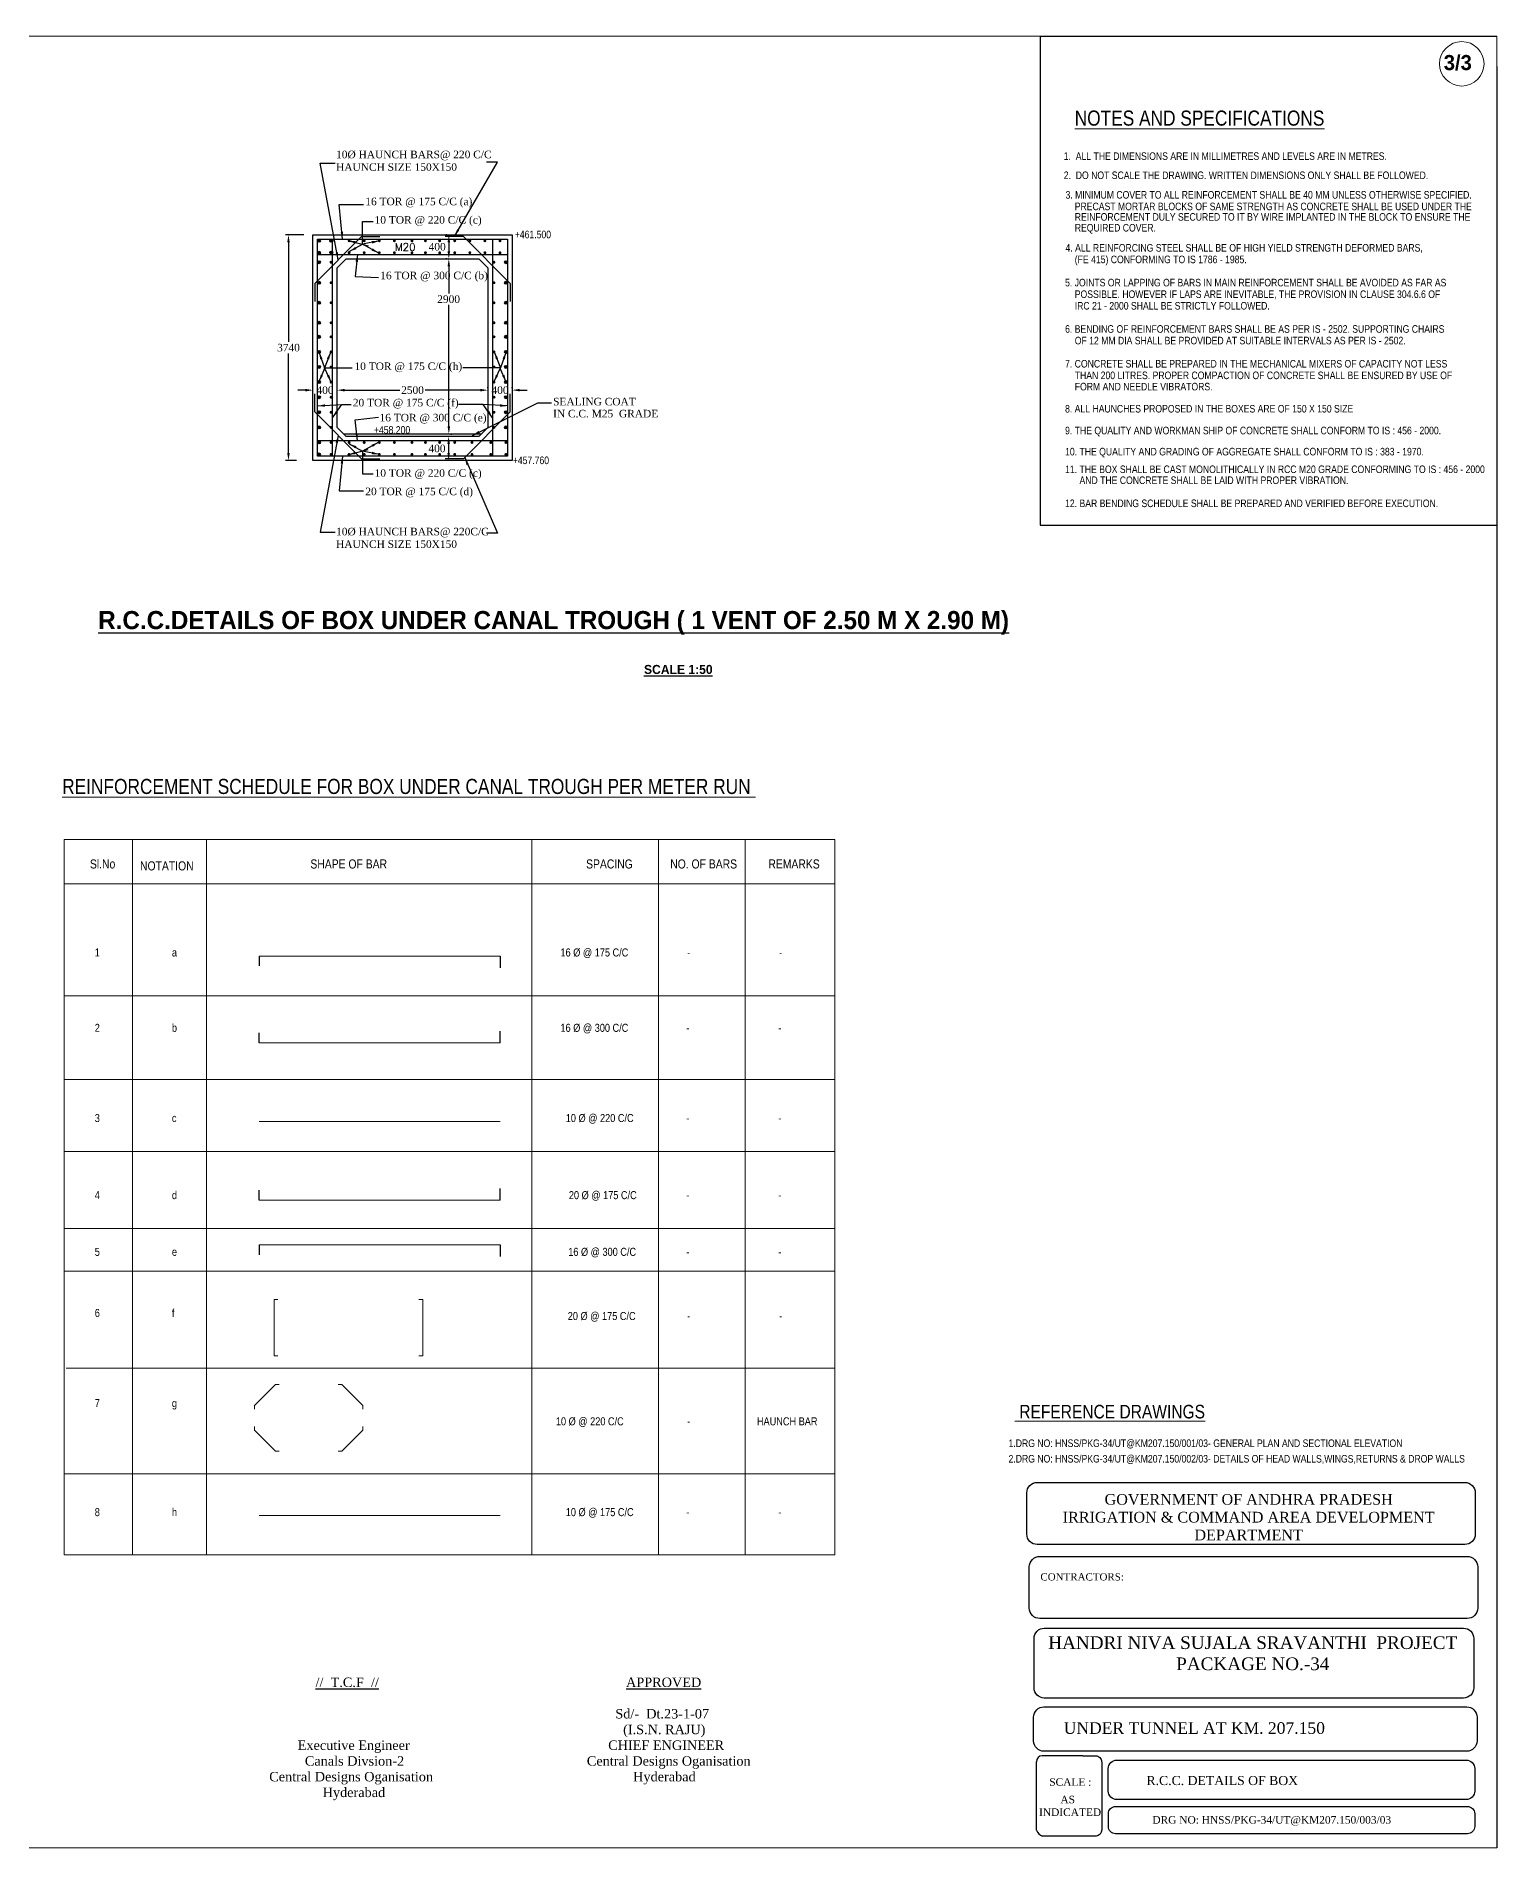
# Model space of a CAD drawing. Header units: millimetres. Extents: x 80 to 6449, y -662 to 1149.
# Drawn here: x 5965 to 6449, y -662 to -62 of the extents above; entities that cross this region are included whole.
import ezdxf
from ezdxf.enums import TextEntityAlignment as Align

# ---------------------------------------------------------------- set-up
doc = ezdxf.new("R2010")
doc.units = ezdxf.units.MM
for name, color, linetype in [('border', 7, 'Continuous'), ('DIM', 3, 'Continuous'), ('MAIN', 7, 'Continuous'), ('shape of bar', 170, 'Continuous'), ('SHEET', 3, 'Continuous'), ('STEEL', 5, 'Continuous'), ('TEXT_GENERAL', 4, 'Continuous'), ('TEXT_NAME', 5, 'Continuous'), ('TEXT_STEEL', 7, 'Continuous')]:
    doc.layers.add(name, color=color, linetype=linetype)
doc.styles.add('ARIAL NARROW', font='ARIALN.TTF')
doc.styles.add('CITYBLUEPR', font='cityb___.ttf')
doc.styles.add('ROMANS', font='romans.shx', dxfattribs={"height": 2.5})
doc.styles.get("Standard").update_dxf_attribs({"font": 'times.ttf', "height": 2.5})
doc.styles.add('TNR_2.5', font='times.ttf', dxfattribs={"height": 2.5})
doc.dimstyles.new('STYLE_ESH', dxfattribs={"dimtxt": 2.5, "dimasz": 2.5, "dimexe": 1, "dimexo": 0.625, "dimtad": 0, "dimtih": 1, "dimtoh": 1, "dimdec": 0, "dimlfac": 100, "dimzin": 9, "dimdsep": 46, "dimtxsty": 'TNR_2.5', "dimcen": 2.5, "dimadec": 0, "dimazin": 2, "dimtfac": 1, "dimtdec": 0, "dimtofl": 0, "dimtmove": 2, "dimatfit": 3, "dimfxl": 1, "dimarcsym": 0})

# ---------------------------------------------------------------- blocks, each defined once
blk = doc.blocks.new('*D187')
at = {"color": 0, "lineweight": -2, "transparency": 16777216}
for p, q in [((6064.86, -178.98), (6064.86, -178.61)), ((6067.36, -179.61), (6085.65, -179.61)), ((6112.36, -179.61), (6094.07, -179.61)), ((6114.86, -178.98), (6114.86, -178.61))]:
    blk.add_line(p, q, dxfattribs=at)
at = {"color": 0, "transparency": 16777216}
for points in [[(6067.36, -179.19), (6067.36, -180.03), (6064.86, -179.61)], [(6112.36, -179.19), (6112.36, -180.03), (6114.86, -179.61)]]:
    blk.add_solid(points, dxfattribs=at)
at = {"layer": 'Defpoints', "color": 0, "transparency": 16777216}
for p in [(6064.86, -179.61), (6114.86, -179.61), (6114.86, -179.61)]:
    blk.add_point(p, dxfattribs=at)
at = {"color": 0, "transparency": 16777216, "insert": (6089.86, -179.61), "char_height": 2.5, "attachment_point": 5, "style": 'TNR_2.5'}
blk.add_mtext('2500', dxfattribs=at)
blk = doc.blocks.new('*D185')
at = {"color": 0, "lineweight": -2, "transparency": 16777216}
for p, q in [((6054.36, -179.61), (6051.86, -179.61)), ((6056.86, -178.98), (6056.86, -178.61)), ((6064.86, -178.98), (6064.86, -178.61)), ((6067.36, -179.61), (6069.86, -179.61))]:
    blk.add_line(p, q, dxfattribs=at)
at = {"color": 0, "transparency": 16777216}
for points in [[(6054.36, -179.19), (6054.36, -180.03), (6056.86, -179.61)], [(6067.36, -179.19), (6067.36, -180.03), (6064.86, -179.61)]]:
    blk.add_solid(points, dxfattribs=at)
at = {"layer": 'Defpoints', "color": 0, "transparency": 16777216}
for p in [(6056.86, -179.61), (6056.86, -179.61), (6064.86, -179.61)]:
    blk.add_point(p, dxfattribs=at)
at = {"color": 0, "transparency": 16777216, "insert": (6060.86, -179.61), "char_height": 2.5, "attachment_point": 5, "style": 'TNR_2.5'}
blk.add_mtext('400', dxfattribs=at)
blk = doc.blocks.new('*D189')
at = {"color": 0, "lineweight": -2, "transparency": 16777216}
for p, q in [((6053.83, -128.14), (6047.75, -128.14)), ((6048.75, -130.64), (6048.75, -163.64)), ((6048.75, -200.44), (6048.75, -167.44)), ((6051.37, -202.94), (6047.75, -202.94))]:
    blk.add_line(p, q, dxfattribs=at)
at = {"color": 0, "transparency": 16777216}
for points in [[(6048.34, -130.64), (6049.17, -130.64), (6048.75, -128.14)], [(6048.34, -200.44), (6049.17, -200.44), (6048.75, -202.94)]]:
    blk.add_solid(points, dxfattribs=at)
at = {"layer": 'Defpoints', "color": 0, "transparency": 16777216}
for p in [(6054.46, -128.14), (6048.75, -202.94), (6051.99, -202.94)]:
    blk.add_point(p, dxfattribs=at)
at = {"color": 0, "transparency": 16777216, "insert": (6048.75, -165.54), "char_height": 2.5, "attachment_point": 5, "style": 'TNR_2.5'}
blk.add_mtext('3740', dxfattribs=at)
blk = doc.blocks.new('*D188')
at = {"color": 0, "lineweight": -2, "transparency": 16777216}
for p, q in [((6101.25, -136.14), (6100.88, -136.14)), ((6101.88, -138.64), (6101.88, -147.59)), ((6101.88, -191.64), (6101.88, -151.39)), ((6102.5, -194.14), (6102.88, -194.14))]:
    blk.add_line(p, q, dxfattribs=at)
at = {"color": 0, "transparency": 16777216}
for points in [[(6101.46, -138.64), (6102.29, -138.64), (6101.88, -136.14)], [(6101.46, -191.64), (6102.29, -191.64), (6101.88, -194.14)]]:
    blk.add_solid(points, dxfattribs=at)
at = {"layer": 'Defpoints', "color": 0, "transparency": 16777216}
for p in [(6101.88, -136.14), (6101.88, -194.14), (6101.88, -194.14)]:
    blk.add_point(p, dxfattribs=at)
at = {"color": 0, "transparency": 16777216, "insert": (6101.82, -149.49), "char_height": 2.5, "attachment_point": 5, "style": 'TNR_2.5'}
blk.add_mtext('2900', dxfattribs=at)
blk = doc.blocks.new('*D190')
at = {"color": 0, "lineweight": -2, "transparency": 16777216}
for p, q in [((6101.19, -194.94), (6100.82, -194.94)), ((6101.82, -197.44), (6101.82, -200.44)), ((6101.19, -202.94), (6100.82, -202.94))]:
    blk.add_line(p, q, dxfattribs=at)
at = {"color": 0, "transparency": 16777216}
for points in [[(6101.4, -197.44), (6102.24, -197.44), (6101.82, -194.94)], [(6101.4, -200.44), (6102.24, -200.44), (6101.82, -202.94)]]:
    blk.add_solid(points, dxfattribs=at)
at = {"layer": 'Defpoints', "color": 0, "transparency": 16777216}
for p in [(6101.82, -194.94), (6101.82, -202.94), (6101.82, -202.94)]:
    blk.add_point(p, dxfattribs=at)
at = {"color": 0, "transparency": 16777216, "insert": (6097.96, -198.94), "char_height": 2.5, "attachment_point": 5, "style": 'TNR_2.5'}
blk.add_mtext('400', dxfattribs=at)
blk = doc.blocks.new('*D186')
at = {"color": 0, "lineweight": -2, "transparency": 16777216}
for p, q in [((6112.36, -179.61), (6109.86, -179.61)), ((6114.86, -178.98), (6114.86, -178.61)), ((6122.86, -178.98), (6122.86, -178.61)), ((6125.36, -179.61), (6127.86, -179.61))]:
    blk.add_line(p, q, dxfattribs=at)
at = {"color": 0, "transparency": 16777216}
for points in [[(6112.36, -179.19), (6112.36, -180.03), (6114.86, -179.61)], [(6125.36, -179.19), (6125.36, -180.03), (6122.86, -179.61)]]:
    blk.add_solid(points, dxfattribs=at)
at = {"layer": 'Defpoints', "color": 0, "transparency": 16777216}
for p in [(6114.86, -179.61), (6122.86, -179.61), (6122.86, -179.61)]:
    blk.add_point(p, dxfattribs=at)
at = {"color": 0, "transparency": 16777216, "insert": (6118.86, -179.61), "char_height": 2.5, "attachment_point": 5, "style": 'TNR_2.5'}
blk.add_mtext('400', dxfattribs=at)
blk = doc.blocks.new('*D191')
at = {"color": 0, "lineweight": -2, "transparency": 16777216}
for p, q in [((6101.25, -128.14), (6100.88, -128.14)), ((6101.88, -130.64), (6101.88, -133.64)), ((6101.25, -136.14), (6100.88, -136.14))]:
    blk.add_line(p, q, dxfattribs=at)
at = {"color": 0, "transparency": 16777216}
for points in [[(6101.46, -130.64), (6102.29, -130.64), (6101.88, -128.14)], [(6101.46, -133.64), (6102.29, -133.64), (6101.88, -136.14)]]:
    blk.add_solid(points, dxfattribs=at)
at = {"layer": 'Defpoints', "color": 0, "transparency": 16777216}
for p in [(6101.88, -128.14), (6101.88, -136.14), (6101.88, -136.14)]:
    blk.add_point(p, dxfattribs=at)
at = {"color": 0, "transparency": 16777216, "insert": (6098.02, -132.14), "char_height": 2.5, "attachment_point": 5, "style": 'TNR_2.5'}
blk.add_mtext('400', dxfattribs=at)

msp = doc.modelspace()

# ---------------------------------------------------------------- hatches: boundary and pattern name
for points in [[(6058.338, -130.141, 1), (6059.338, -130.141, 1)], [(6058.338, -130.141, 1), (6059.338, -130.141, 1)], [(6062.362, -130.141, 1), (6063.362, -130.141, 1)], [(6062.425, -130.1, 1), (6063.425, -130.1, 1)], [(6068.338, -130.141, 1), (6069.338, -130.141, 1)], [(6073.338, -130.141, 1), (6074.338, -130.141, 1)], [(6078.338, -130.141, 1), (6079.338, -130.141, 1)], [(6083.338, -130.141, 1), (6084.338, -130.141, 1)], [(6089.167, -130.141, 1), (6090.167, -130.141, 1)], [(6093.626, -130.141, 1), (6094.626, -130.141, 1)], [(6098.338, -130.141, 1), (6099.338, -130.141, 1)], [(6103.338, -130.141, 1), (6104.338, -130.141, 1)], [(6108.338, -130.141, 1), (6109.338, -130.141, 1)], [(6113.338, -130.141, 1), (6114.338, -130.141, 1)], [(6118.338, -130.141, 1), (6119.338, -130.141, 1)], [(6058.318, -137.244, 1), (6059.318, -137.244, 1)], [(6058.341, -134.091, 1), (6059.341, -134.091, 1)], [(6058.341, -134.091, 1), (6059.341, -134.091, 1)], [(6062.342, -137.244, 1), (6063.342, -137.244, 1)], [(6062.365, -134.091, 1), (6063.365, -134.091, 1)], [(6062.428, -134.05, 1), (6063.428, -134.05, 1)], [(6068.341, -134.091, 1), (6069.341, -134.091, 1)], [(6073.341, -134.091, 1), (6074.341, -134.091, 1)], [(6078.341, -134.091, 1), (6079.341, -134.091, 1)], [(6083.341, -134.091, 1), (6084.341, -134.091, 1)], [(6089.169, -134.091, 1), (6090.169, -134.091, 1)], [(6093.628, -134.091, 1), (6094.628, -134.091, 1)], [(6098.341, -134.091, 1), (6099.341, -134.091, 1)], [(6103.341, -134.091, 1), (6104.341, -134.091, 1)], [(6108.341, -134.091, 1), (6109.341, -134.091, 1)], [(6113.341, -134.091, 1), (6114.341, -134.091, 1)], [(6117.334, -137.244, -1), (6116.334, -137.244, -1)], [(6118.341, -134.091, 1), (6119.341, -134.091, 1)], [(6121.358, -137.244, -1), (6120.358, -137.244, -1)], [(6058.338, -144.021, 1), (6059.338, -144.021, 1)], [(6062.362, -144.021, 1), (6063.362, -144.021, 1)], [(6117.352, -144.021, -1), (6116.352, -144.021, -1)], [(6121.376, -144.021, -1), (6120.376, -144.021, -1)], [(6058.338, -150.661, 1), (6059.338, -150.661, 1)], [(6062.362, -150.661, 1), (6063.362, -150.661, 1)], [(6117.352, -150.661, -1), (6116.352, -150.661, -1)], [(6121.376, -150.661, -1), (6120.376, -150.661, -1)], [(6058.338, -157.301, 1), (6059.338, -157.301, 1)], [(6058.338, -161.95, 1), (6059.338, -161.95, 1)], [(6062.362, -157.301, 1), (6063.362, -157.301, 1)], [(6062.362, -161.95, 1), (6063.362, -161.95, 1)], [(6117.352, -157.301, -1), (6116.352, -157.301, -1)], [(6117.352, -161.95, -1), (6116.352, -161.95, -1)], [(6121.376, -157.301, -1), (6120.376, -157.301, -1)], [(6121.376, -161.95, -1), (6120.376, -161.95, -1)], [(6058.338, -166.941, 1), (6059.338, -166.941, 1)], [(6062.362, -166.941, 1), (6063.362, -166.941, 1)], [(6117.352, -166.941, -1), (6116.352, -166.941, -1)], [(6121.376, -166.941, -1), (6120.376, -166.941, -1)], [(6058.338, -171.941, 1), (6059.338, -171.941, 1)], [(6062.362, -171.941, 1), (6063.362, -171.941, 1)], [(6117.352, -171.941, -1), (6116.352, -171.941, -1)], [(6121.376, -171.941, -1), (6120.376, -171.941, -1)], [(6058.338, -176.941, 1), (6059.338, -176.941, 1)], [(6062.362, -176.941, 1), (6063.362, -176.941, 1)], [(6117.352, -176.941, -1), (6116.352, -176.941, -1)], [(6121.376, -176.941, -1), (6120.376, -176.941, -1)], [(6058.338, -181.941, 1), (6059.338, -181.941, 1)], [(6062.362, -181.941, 1), (6063.362, -181.941, 1)], [(6117.352, -181.941, -1), (6116.352, -181.941, -1)], [(6121.376, -181.941, -1), (6120.376, -181.941, -1)], [(6058.338, -186.941, 1), (6059.338, -186.941, 1)], [(6058.338, -191.941, 1), (6059.338, -191.941, 1)], [(6062.362, -186.941, 1), (6063.362, -186.941, 1)], [(6062.362, -191.941, 1), (6063.362, -191.941, 1)], [(6117.352, -186.941, -1), (6116.352, -186.941, -1)], [(6117.352, -191.941, -1), (6116.352, -191.941, -1)], [(6121.376, -186.941, -1), (6120.376, -186.941, -1)], [(6121.376, -191.941, -1), (6120.376, -191.941, -1)], [(6058.338, -196.941, 1), (6059.338, -196.941, 1)], [(6062.362, -196.941, 1), (6063.362, -196.941, 1)], [(6068.338, -196.941, 1), (6069.338, -196.941, 1)], [(6073.338, -196.941, 1), (6074.338, -196.941, 1)], [(6078.338, -196.941, 1), (6079.338, -196.941, 1)], [(6083.338, -196.941, 1), (6084.338, -196.941, 1)], [(6089.167, -196.941, 1), (6090.167, -196.941, 1)], [(6093.626, -196.941, 1), (6094.626, -196.941, 1)], [(6098.338, -196.941, 1), (6099.338, -196.941, 1)], [(6098.338, -196.941, 1), (6099.338, -196.941, 1)], [(6103.338, -196.941, 1), (6104.338, -196.941, 1)], [(6109.052, -196.941, 1), (6110.052, -196.941, 1)], [(6115.292, -196.941, 1), (6116.292, -196.941, 1)], [(6120.292, -196.941, 1), (6121.292, -196.941, 1)], [(6058.341, -200.891, 1), (6059.341, -200.891, 1)], [(6062.365, -200.891, 1), (6063.365, -200.891, 1)], [(6068.341, -200.891, 1), (6069.341, -200.891, 1)], [(6073.341, -200.891, 1), (6074.341, -200.891, 1)], [(6078.341, -200.891, 1), (6079.341, -200.891, 1)], [(6083.341, -200.891, 1), (6084.341, -200.891, 1)], [(6089.169, -200.891, 1), (6090.169, -200.891, 1)], [(6093.628, -200.891, 1), (6094.628, -200.891, 1)], [(6098.341, -200.891, 1), (6099.341, -200.891, 1)], [(6098.341, -200.891, 1), (6099.341, -200.891, 1)], [(6103.341, -200.891, 1), (6104.341, -200.891, 1)], [(6109.055, -200.891, 1), (6110.055, -200.891, 1)], [(6115.295, -200.891, 1), (6116.295, -200.891, 1)], [(6120.295, -200.891, 1), (6121.295, -200.891, 1)]]:
    msp.add_hatch(color=256).paths.add_polyline_path(points)

# ---------------------------------------------------------------- linework, layer by layer
for p, q in [((6019.115, -62.388), (6019.115, -62.388)), ((6449.115, -72.388), (6449.115, -662.388)), ((6073.323, -123.794), (6076.804, -123.794)), ((6073.323, -131.302), (6073.323, -123.794)), ((6056.857, -128.136), (6089.857, -128.136)), ((6056.857, -157.136), (6056.857, -128.136)), ((6057.513, -144.263), (6072.954, -128.729)), ((6058.357, -129.636), (6089.857, -129.636)), ((6058.357, -157.136), (6058.357, -129.636)), ((6063.357, -157.136), (6063.357, -129.636)), ((6072.954, -128.729), (6079.058, -128.729)), ((6089.857, -128.136), (6122.857, -128.136)), ((6089.857, -129.636), (6121.357, -129.636)), ((6106.76, -128.729), (6100.656, -128.729)), ((6122.201, -144.263), (6106.76, -128.729)), ((6116.357, -129.636), (6116.357, -157.136)), ((6121.357, -129.636), (6121.357, -157.136)), ((6122.857, -128.136), (6122.857, -157.136)), ((6058.357, -134.636), (6089.857, -134.636)), ((6064.857, -139.136), (6067.857, -136.136)), ((6067.857, -136.136), (6089.857, -136.136)), ((6089.857, -134.636), (6121.357, -134.636)), ((6089.857, -136.136), (6111.857, -136.136)), ((6111.857, -136.136), (6114.857, -139.136)), ((6064.857, -173.136), (6064.857, -139.136)), ((6114.857, -139.136), (6114.857, -173.136)), ((6057.513, -144.263), (6057.513, -150.263)), ((6122.201, -144.263), (6122.201, -150.263)), ((6056.857, -202.936), (6056.857, -155.25)), ((6058.357, -201.436), (6058.357, -155.25)), ((6063.357, -201.436), (6063.357, -155.25)), ((6116.357, -155.25), (6116.357, -201.436)), ((6121.357, -155.25), (6121.357, -201.436)), ((6122.857, -155.25), (6122.857, -202.936)), ((6060.699, -172.263), (6069.885, -172.263)), ((6064.857, -191.936), (6064.857, -173.136)), ((6119.015, -172.263), (6106.492, -172.263)), ((6114.857, -173.136), (6114.857, -191.936)), ((6057.513, -186.809), (6057.513, -180.809)), ((6122.201, -186.809), (6122.201, -180.809)), ((6057.513, -186.809), (6072.954, -202.343)), ((6064.857, -191.936), (6067.857, -194.936)), ((6122.201, -186.809), (6106.76, -202.343)), ((6111.857, -194.936), (6114.857, -191.936)), ((6089.857, -196.436), (6058.357, -196.436)), ((6089.857, -194.136), (6067.057, -194.136)), ((6089.857, -194.936), (6067.857, -194.936)), ((6112.657, -194.136), (6089.857, -194.136)), ((6111.857, -194.936), (6089.857, -194.936)), ((6121.357, -196.436), (6089.857, -196.436)), ((6089.857, -202.936), (6056.857, -202.936)), ((6089.857, -201.436), (6058.357, -201.436)), ((6072.954, -202.343), (6079.058, -202.343)), ((6073.323, -199.77), (6073.323, -207.278)), ((6121.357, -201.436), (6089.857, -201.436)), ((6122.857, -202.936), (6089.857, -202.936)), ((6106.76, -202.343), (6100.656, -202.343)), ((6073.323, -207.278), (6076.804, -207.278)), ((6038.996, -367.029), (6038.996, -370.29)), ((6118.946, -367.029), (6118.946, -370.895)), ((6038.996, -395.751), (6038.996, -392.49)), ((6118.946, -395.751), (6118.946, -391.885)), ((6038.996, -447.886), (6038.996, -444.625)), ((6118.946, -447.886), (6118.946, -444.02)), ((6038.996, -462.722), (6038.996, -465.982)), ((6118.946, -462.722), (6118.946, -466.587)), ((6318.228, -634.083), (6318.228, -656.492))]:
    msp.add_line(p, q)
at = {"color": 7}
for p, q in [((6296.572, -656.553), (6296.572, -633.874)), ((6311.943, -631.942), (6298.503, -631.942)), ((6316.385, -658.517), (6298.503, -658.517))]:
    msp.add_line(p, q, dxfattribs=at)
for points in [[(6296.865, -541.382), (6438.502, -541.382, -0.4142136), (6441.966, -544.846), (6441.966, -558.47, -0.4142136), (6438.502, -561.934), (6296.865, -561.934, -0.4142136), (6293.401, -558.47), (6293.401, -544.846, -0.4142136)], [(6297.686, -565.902), (6439.323, -565.902, -0.4142136), (6442.787, -569.366), (6442.787, -582.99, -0.4142136), (6439.323, -586.454), (6297.686, -586.454, -0.4142136), (6294.221, -582.99), (6294.221, -569.366, -0.4142136)], [(6299.198, -589.662), (6438.092, -589.662, -0.4142136), (6441.489, -593.059), (6441.489, -609.396, -0.4142136), (6438.092, -612.793), (6299.198, -612.793, -0.4142136), (6295.8, -609.396), (6295.8, -593.059, -0.4142136)], [(6299.088, -615.718), (6439.14, -615.718, -0.4142136), (6442.565, -619.144), (6442.565, -627.022, -0.4142136), (6439.14, -630.447), (6299.088, -630.447, -0.4142136), (6295.662, -627.022), (6295.662, -619.144, -0.4142136)], [(6323.23, -633.348), (6438.976, -633.348, -0.4142136), (6441.807, -636.179), (6441.807, -643.591, -0.4142136), (6438.976, -646.422), (6323.23, -646.422, -0.4142136), (6320.399, -643.591), (6320.399, -636.179, -0.4142136)], [(6322.819, -648.707), (6439.414, -648.707, -0.4142136), (6441.82, -651.113), (6441.82, -655.346, -0.4142136), (6439.414, -657.752), (6322.819, -657.752, -0.4142136), (6320.413, -655.346), (6320.413, -651.113, -0.4142136)]]:
    msp.add_lwpolyline(points, format="xyb", close=True)
for points in [[(6311.943, -631.942), (6316.227, -631.942, -0.4142136), (6318.159, -633.874)], [(6318.227, -656.477, -0.3681401), (6316.33, -658.524)]]:
    msp.add_lwpolyline(points, format="xyb", dxfattribs=at)
for centre in [(6058.838, -130.141), (6058.838, -130.141), (6062.925, -130.1), (6058.818, -137.244), (6058.841, -134.091), (6058.841, -134.091), (6062.928, -134.05), (6120.858, -137.244), (6058.838, -144.021), (6120.876, -144.021), (6058.838, -150.661), (6120.876, -150.661), (6058.838, -157.301), (6058.838, -161.95), (6120.876, -157.301), (6120.876, -161.95), (6058.838, -166.941), (6120.876, -166.941), (6058.838, -171.941), (6120.876, -171.941), (6058.838, -176.941), (6120.876, -176.941), (6058.838, -181.941), (6120.876, -181.941), (6058.838, -186.941), (6058.838, -191.941), (6120.876, -186.941), (6120.876, -191.941), (6058.838, -196.941), (6058.841, -200.891)]:
    msp.add_circle(centre, 0.5)
for centre, radius, start, end in [((6298.503, -633.874), 1.932, 90, 180), ((6299.714, -655.344), 3.367, 200.315741, 249.766295)]:
    msp.add_arc(centre, radius, start, end, dxfattribs=at)
at = {"layer": 'border', "lineweight": 5}
for p, q in [((6449.115, -62.388), (5589.115, -62.388)), ((6449.115, -662.388), (6449.115, -62.388)), ((5589.115, -662.388), (6449.115, -662.388))]:
    msp.add_line(p, q, dxfattribs=at)
at = {"layer": 'DIM', "color": 0, "lineweight": 5}
for p, q in [((6038.996, -367.029), (6118.946, -367.029)), ((6038.996, -395.751), (6118.946, -395.751)), ((6038.996, -395.751), (6118.946, -395.751)), ((6038.996, -421.852), (6118.946, -421.852)), ((6038.996, -447.886), (6118.946, -447.886)), ((6038.996, -447.886), (6118.946, -447.886)), ((6038.996, -462.722), (6118.946, -462.722)), ((6043.987, -480.785), (6045.237, -480.785)), ((6043.987, -480.785), (6043.987, -499.485)), ((6093.225, -480.785), (6091.975, -480.785)), ((6093.225, -480.785), (6093.225, -499.485)), ((6043.987, -499.485), (6045.237, -499.485)), ((6093.225, -499.485), (6091.975, -499.485)), ((6037.449, -515.878), (6044.399, -508.928)), ((6044.399, -508.928), (6045.649, -508.928)), ((6066.438, -508.928), (6065.188, -508.928)), ((6073.388, -515.878), (6066.438, -508.928)), ((6037.449, -515.878), (6037.449, -517.128)), ((6073.388, -515.878), (6073.388, -517.128)), ((6037.449, -524.068), (6037.449, -522.818)), ((6037.449, -524.068), (6044.399, -531.018)), ((6073.388, -524.068), (6066.438, -531.018)), ((6073.388, -524.068), (6073.388, -522.818)), ((6044.399, -531.018), (6045.649, -531.018)), ((6066.438, -531.018), (6065.188, -531.018)), ((6038.996, -552.37), (6118.946, -552.37))]:
    msp.add_line(p, q, dxfattribs=at)
at = {"layer": 'shape of bar', "color": 0}
for p, q in [((6297.81, -62.388), (6297.81, -224.288)), ((6297.81, -62.388), (6449.115, -62.388)), ((6297.81, -224.288), (6449.115, -224.288))]:
    msp.add_line(p, q, dxfattribs=at)
at = {"layer": 'STEEL', "color": 0, "lineweight": 5}
for p, q in [((5974.419, -328.386), (5974.419, -565.399)), ((5974.419, -328.386), (6229.767, -328.386)), ((5997.085, -328.386), (5997.085, -565.399)), ((6021.626, -328.386), (6021.626, -565.399)), ((6129.396, -328.386), (6129.396, -565.399)), ((6171.377, -328.386), (6171.377, -565.399)), ((6200.063, -328.386), (6200.063, -565.399)), ((6229.767, -328.386), (6229.767, -565.399)), ((6229.767, -343.068), (5974.419, -343.068)), ((5974.419, -380.266), (6229.767, -380.266)), ((5974.419, -407.976), (6229.767, -407.976)), ((5974.419, -431.829), (6229.767, -431.829)), ((5974.419, -457.327), (6229.767, -457.327)), ((5974.419, -471.378), (6229.767, -471.378)), ((5975.125, -503.535), (6229.767, -503.535)), ((5974.419, -538.495), (6229.767, -538.495)), ((5974.419, -565.399), (6229.767, -565.399))]:
    msp.add_line(p, q, dxfattribs=at)
at = {"layer": 'STEEL', "color": 0, "lineweight": 9}
msp.add_circle((6437.517, -71.521), 7.372, dxfattribs=at)

# ---------------------------------------------------------------- texts
for s, height, p in [('SEALING COAT ', 2.5, (6136.44, -184.653)), ('IN C.C. M25  GRADE', 2.5, (6136.432, -188.626)), ('UNDER TUNNEL AT KM. 207.150', 3.85, (6305.611, -624.654)), ('AS ', 2.5, (6304.53, -647.659)), ('INDICATED', 2.5, (6297.46, -651.852)), ('DRG NO: HNSS/PKG-34/UT@KM207.150/003/03', 2.5, (6334.993, -654.391))]:
    msp.add_text(s, height=height).set_placement(p)
at = {"style": 'CITYBLUEPR'}
msp.add_text('%%UR.C.C.DETAILS OF BOX UNDER CANAL TROUGH ( 1 VENT OF 2.50 M X 2.90 M)', height=6, dxfattribs=at).set_placement((5985.707, -258.761))
for s, insert, char_height, width, attachment_point in [('10%%C HAUNCH BARS@ 220 C/C\\PHAUNCH SIZE 150X150\\P  ', (6064.527, -111.172), 2.5, 69.24196, 7), ('16 TOR @ 175 C/C (a)', (6074.213, -119.173), 2.5, 35, 7), ('10 TOR @ 220 C/C (c)', (6077.296, -125.269), 2.5, 35, 7), ('16 TOR @ 300 C/C (b)', (6079.151, -140.37), 2.5, 35, 1), ('10 TOR @ 175 C/C (h)', (6070.63, -170.433), 2.5, 35, 1), ('20 TOR @ 175 C/C (f)', (6070.076, -182.485), 2.5, 35, 1), ('16 TOR @ 300 C/C (e)', (6078.925, -190.762), 2.5, 35, 7), ('10 TOR @ 220 C/C (c)', (6077.296, -205.804), 2.5, 35, 1), ('20 TOR @ 175 C/C (d)', (6074.213, -211.899), 2.5, 35, 1), ('10%%C HAUNCH BARS@ 220C/C\\PHAUNCH SIZE 150X150\\P  ', (6064.527, -225.191), 2.5, 69.24196, 1), ('HANDRI NIVA SUJALA SRAVANTHI  PROJECT\\PPACKAGE NO.-34', (6368.261, -592.352), 4.2, 151.5, 2), ('                             {\\L//  T.C.F  //}\\P                       \\P\\P\\P                        Executive Engineer\\P                          Canals Divsion-2\\P                Central Designs Oganisation\\P                               Hyderabad', (6023.5, -606.016), 3.125, 212.5, 1), ('                           {\\LAPPROVED}\\P\\P                        Sd/-  Dt.23-1-07\\P^I^I     (I.S.N. RAJU)\\P                      CHIEF ENGINEER\\P                Central Designs Oganisation\\P                             Hyderabad', (6128.735, -606.016), 3.125, 212.5, 1), ('SCALE :', (6300.84, -639.356), 2.5, 25.272, 1)]:
    msp.add_mtext(s, dxfattribs=dict(insert=insert, char_height=char_height, width=width, attachment_point=attachment_point))
for s, insert, char_height, width, attachment_point, style in [('M20', (6090.86, -133.464), 2.5, 50.5785, 9, 'ROMANS'), ('{\\LSCALE 1:50}', (6166.551, -270.615), 3, 25.272, 1, 'CITYBLUEPR')]:
    msp.add_mtext(s, dxfattribs=dict(insert=insert, char_height=char_height, width=width, attachment_point=attachment_point, style=style))
at = {"layer": 'MAIN', "lineweight": 5, "style": 'ARIAL NARROW'}
for s, height, p in [('%%UNOTES AND SPECIFICATIONS', 5, (6309.26, -92.004)), ('1.  ALL THE DIMENSIONS ARE IN MILLIMETRES AND LEVELS ARE IN METRES.', 2.5, (6305.623, -103.354)), ('2.  DO NOT SCALE THE DRAWING. WRITTEN DIMENSIONS ONLY SHALL BE FOLLOWED.', 2.5, (6305.631, -109.691)), ('3. MINIMUM COVER TO ALL REINFORCEMENT SHALL BE 40 MM UNLESS OTHERWISE SPECIFIED.', 2.5, (6306.211, -116.17)), ('   PRECAST MORTAR BLOCKS OF SAME STRENGTH AS CONCRETE SHALL BE USED UNDER THE ', 2.5, (6306.893, -120.01)), ('   REINFORCEMENT DULY SECURED TO IT BY WIRE IMPLANTED IN THE BLOCK TO ENSURE THE', 2.5, (6306.893, -123.476)), ('   REQUIRED COVER.', 2.5, (6306.893, -127.075)), ('4. ALL REINFORCING STEEL SHALL BE OF HIGH YIELD STRENGTH DEFORMED BARS,', 2.5, (6306.211, -133.719)), ('   (FE 415) CONFORMING TO IS 1786 - 1985.', 2.5, (6306.893, -137.559)), ('5. JOINTS OR LAPPING OF BARS IN MAIN REINFORCEMENT SHALL BE AVOIDED AS FAR AS ', 2.5, (6306.072, -145.239)), ('   POSSIBLE. HOWEVER IF LAPS ARE INEVITABLE, THE PROVISION IN CLAUSE 304.6.6 OF', 2.5, (6306.893, -149.079)), ('   IRC 21 - 2000 SHALL BE STRICTLY FOLLOWED.', 2.5, (6306.893, -152.919)), ('6. BENDING OF REINFORCEMENT BARS SHALL BE AS PER IS - 2502. SUPPORTING CHAIRS ', 2.5, (6306.072, -160.599)), ('   OF 12 MM DIA SHALL BE PROVIDED AT SUITABLE INTERVALS AS PER IS - 2502.', 2.5, (6306.893, -164.439)), ('7. CONCRETE SHALL BE PREPARED IN THE MECHANICAL MIXERS OF CAPACITY NOT LESS', 2.5, (6306.072, -172.119)), ('   THAN 200 LITRES. PROPER COMPACTION OF CONCRETE SHALL BE ENSURED BY USE OF', 2.5, (6306.893, -175.959)), ('   FORM AND NEEDLE VIBRATORS.', 2.5, (6306.893, -179.69)), ('8. ALL HAUNCHES PROPOSED IN THE BOXES ARE OF 150 X 150 SIZE', 2.5, (6306.072, -187.011)), ('9. THE QUALITY AND WORKMAN SHIP OF CONCRETE SHALL CONFORM TO IS : 456 - 2000.', 2.5, (6306.072, -194.228)), ('10. THE QUALITY AND GRADING OF AGGREGATE SHALL CONFORM TO IS : 383 - 1970.', 2.5, (6306.072, -201.224)), ('11. THE BOX SHALL BE CAST MONOLITHICALLY IN RCC M20 GRADE CONFORMING TO IS : 456 - 2000', 2.5, (6306.072, -207.068)), ('      AND THE CONCRETE SHALL BE LAID WITH PROPER VIBRATION.', 2.5, (6306.072, -210.698)), ('12. BAR BENDING SCHEDULE SHALL BE PREPARED AND VERIFIED BEFORE EXECUTION.', 2.5, (6306.072, -218.343))]:
    msp.add_text(s, height=height, dxfattribs=at).set_placement(p)
at = {"layer": 'MAIN', "color": 0, "lineweight": 5, "style": 'ARIAL NARROW'}
for s, height, p in [('%%U REFERENCE DRAWINGS', 4.5, (6289.45, -520.185)), ('1.DRG NO: HNSS/PKG-34/UT@KM207.150/001/03- GENERAL PLAN AND SECTIONAL ELEVATION', 2.5, (6287.337, -529.65)), ('2.DRG NO: HNSS/PKG-34/UT@KM207.150/002/03- DETAILS OF HEAD WALLS,WINGS,RETURNS & DROP WALLS', 2.5, (6287.337, -534.796))]:
    msp.add_text(s, height=height, dxfattribs=at).set_placement(p)
at = {"layer": 'SHEET', "color": 7}
for s, insert, char_height, width, attachment_point in [('GOVERNMENT OF ANDHRA PRADESH\\PIRRIGATION & COMMAND AREA DEVELOPMENT DEPARTMENT', (6366.895, -552.894), 3.53871, 136.01294, 5), ('CONTRACTORS:', (6297.898, -572.681), 2.40632, 35.82521, 4), (' R.C.C. DETAILS OF BOX ', (6331.903, -638.608), 3.0079, 111.18179, 1)]:
    msp.add_mtext(s, dxfattribs=dict(at, insert=insert, char_height=char_height, width=width, attachment_point=attachment_point))
at = {"layer": 'TEXT_GENERAL', "color": 0, "lineweight": 9, "style": 'CITYBLUEPR'}
msp.add_text('3/3', height=5, dxfattribs=at).set_placement((6431.543, -73.607))
at = {"layer": 'TEXT_GENERAL', "color": 0, "lineweight": 5, "style": 'ARIAL NARROW'}
for s, p in [('+461.500', (6129.74, -128.056)), ('+458.200', (6083.073, -192.792)), ('+457.760', (6129.081, -202.847))]:
    msp.add_text(s, height=2.5, dxfattribs=at).set_placement(p, align=Align.MIDDLE)
at = {"layer": 'TEXT_NAME', "color": 0, "lineweight": 5, "style": 'ARIAL NARROW'}
for s, height, p in [('%%UREINFORCEMENT SCHEDULE FOR BOX UNDER CANAL TROUGH PER METER RUN ', 5, (5973.767, -313.366)), ('Sl.No     ', 3, (5982.972, -338.037)), ('NOTATION', 3, (5999.568, -338.674)), ('SHAPE OF BAR', 3, (6056.017, -338.037)), ('SPACING', 3, (6147.366, -338.037)), ('NO. OF BARS', 3, (6175.24, -338.037)), ('REMARKS', 3, (6207.772, -338.037))]:
    msp.add_text(s, height=height, dxfattribs=at).set_placement(p)
at = {"layer": 'TEXT_STEEL', "color": 0, "lineweight": 5, "style": 'ARIAL NARROW'}
for s, p in [('1', (5984.564, -367.173)), ('a', (6010.128, -367.173)), ('16 %%C @ 175 C/C', (6138.874, -367.173)), ('-', (6180.846, -367.173)), ('-', (6211.335, -367.173)), ('2', (5984.564, -392.139)), ('b', (6010.128, -392.139)), ('16 %%C @ 300 C/C', (6138.874, -392.139)), ('-', (6180.599, -392.139)), ('-', (6211.088, -392.139)), ('3', (5984.564, -422.022)), ('c', (6010.128, -422.022)), ('10 %%C @ 220 C/C', (6140.63, -422.022)), ('-', (6180.599, -422.022)), ('-', (6211.088, -422.022)), ('4', (5984.564, -447.553)), ('d', (6010.128, -447.553)), ('20 %%C @ 175 C/C', (6141.653, -447.553)), ('- ', (6180.599, -447.553)), ('-', (6211.088, -447.553)), ('5', (5984.564, -466.333)), ('e', (6010.128, -466.333)), ('16 %%C @ 300 C/C', (6141.449, -466.333)), ('-', (6180.599, -466.333)), ('-', (6211.088, -466.333)), ('6', (5984.564, -486.576)), ('f', (6010.128, -486.576)), ('20 %%C @ 175 C/C', (6141.291, -487.597)), ('-', (6180.846, -487.597)), ('-', (6211.335, -487.597)), ('7', (5984.564, -516.437)), ('g', (6010.128, -516.437)), ('10 %%C @ 220 C/C', (6137.354, -522.473)), ('-', (6180.846, -522.473)), ('HAUNCH BAR', (6203.972, -522.473)), ('8', (5984.564, -552.54)), ('h', (6010.128, -552.54)), ('10 %%C @ 175 C/C', (6140.63, -552.54)), ('-', (6180.599, -552.54)), ('-', (6211.088, -552.54))]:
    msp.add_text(s, height=2.65, dxfattribs=at).set_placement(p)

# ---------------------------------------------------------------- dimensions: what is measured, and where the dimension line sits
for base, p1, p2, angle, text, picture, middle in [((6048.752, -202.936), (6054.458, -128.136), (6051.992, -202.936), 90, '3740', '*D189', (6048.752, -165.536)), ((6101.877, -136.136), (6101.877, -128.136), (6101.877, -136.136), 90, '400', '*D191', (6098.022, -132.136)), ((6056.857, -179.609), (6064.857, -179.609), (6056.857, -179.609), 180, '400', '*D185', (6060.857, -179.609)), ((6101.82, -202.936), (6101.82, -194.936), (6101.82, -202.936), 90, '400', '*D190', (6097.964, -198.936))]:
    dim = msp.add_linear_dim(base=base, p1=p1, p2=p2, angle=angle, text=text, dimstyle='STYLE_ESH')
    dim.commit()
    dim.dimension.update_dxf_attribs({"geometry": picture, "text_midpoint": middle})
dim = msp.add_linear_dim(base=(6101.877, -194.136), p1=(6101.877, -136.136), p2=(6101.877, -194.136), angle=90, text='2900', dimstyle='STYLE_ESH')
dim.commit()
dim.dimension.update_dxf_attribs({"geometry": '*D188', "text_midpoint": (6101.815, -149.491), "dimtype": 160})
for base, p1, p2, text, picture, middle in [((6114.857, -179.609), (6064.857, -179.609), (6114.857, -179.609), '2500', '*D187', (6089.857, -179.609)), ((6122.857, -179.609), (6114.857, -179.609), (6122.857, -179.609), '400', '*D186', (6118.857, -179.609))]:
    dim = msp.add_linear_dim(base=base, p1=p1, p2=p2, text=text, dimstyle='STYLE_ESH')
    dim.commit()
    dim.dimension.update_dxf_attribs({"geometry": picture, "text_midpoint": middle})

# ---------------------------------------------------------------- leaders
for points in [[(6065.234, -136.496), (6059.213, -104.432), (6064.205, -104.432)], [(6103.708, -128.729), (6117.998, -104.126), (6114.417, -104.126)], [(6066.675, -129.636), (6065.521, -118.087), (6073.599, -118.087)], [(6068.463, -130.027), (6075.172, -131.788)], [(6068.859, -133.734), (6073.316, -131.299)], [(6078.864, -130.17), (6073.316, -131.299)], [(6078.647, -134.22), (6073.316, -131.299)], [(6071.614, -134.636), (6070.884, -141.935), (6078.537, -142.249)], [(6058.838, -166.941), (6060.699, -172.263)], [(6062.761, -166.925), (6060.699, -172.263)], [(6116.953, -166.925), (6119.015, -172.263)], [(6120.876, -166.941), (6119.015, -172.263)], [(6058.838, -176.941), (6060.91, -172.06)], [(6062.94, -176.967), (6060.699, -172.263)], [(6116.774, -176.967), (6119.015, -172.263)], [(6120.876, -176.941), (6118.804, -172.06)], [(6058.357, -184.85), (6066.427, -184.349), (6069.575, -184.349)], [(6063.357, -188.727), (6066.427, -184.349)], [(6121.357, -184.85), (6113.287, -184.349), (6105.076, -184.349)], [(6109.726, -194.582), (6131.341, -183.793), (6135.856, -183.793)], [(6116.357, -188.727), (6113.287, -184.349)], [(6071.588, -196.436), (6070.892, -189.47), (6078.595, -188.57)], [(6065.234, -194.576), (6059.213, -226.64), (6064.205, -226.64)], [(6068.859, -197.338), (6073.316, -199.774)], [(6078.647, -196.852), (6073.316, -199.774)], [(6066.675, -201.436), (6065.521, -212.986), (6073.599, -212.986)], [(6068.463, -201.045), (6075.172, -199.284)], [(6078.864, -200.902), (6073.316, -199.774)], [(6107.134, -201.967), (6117.998, -226.946), (6114.417, -226.946)]]:
    msp.add_leader(points, dimstyle='STYLE_ESH', override={"dimgap": 0.625, "dimtad": 0})

doc.saveas('drawing.dxf')
